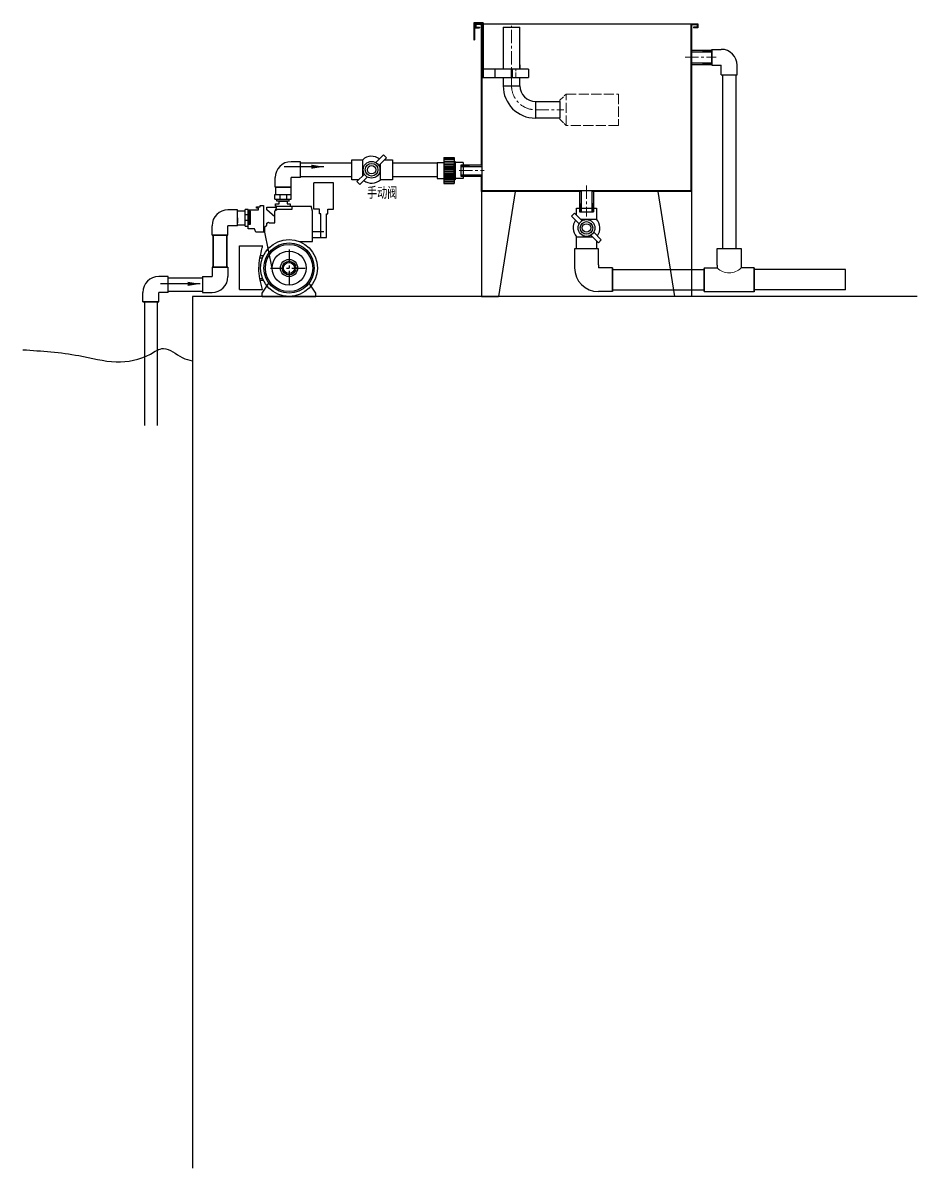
# Model space of a CAD drawing. Header units: millimetres. Extents: x 0 to 10469, y -1705 to 1188.
# Drawn here: x 8338 to 10469, y -1647 to 1082 of the extents above; entities that cross this region are included whole.
import ezdxf

# ---------------------------------------------------------------- set-up
doc = ezdxf.new("R2010")
doc.units = ezdxf.units.MM
doc.linetypes.add('ACAD_ISO02W100', pattern=[15, 12, -3])
doc.linetypes.add('CENTER', pattern=[50.8, 31.75, -6.35, 6.35, -6.35])
for name, color, linetype in [('1轮廓实线层', 7, 'Continuous'), ('3中心线层', 1, 'CENTER'), ('图层1', 5, 'Continuous')]:
    doc.layers.add(name, color=color, linetype=linetype)
for name, color, linetype, lineweight in [('中心线', 1, 'CENTER', 15), ('粗实线', 7, 'Continuous', 30), ('细实线', 3, 'Continuous', 15), ('虚线', 2, 'ACAD_ISO02W100', 15)]:
    doc.layers.add(name, color=color, linetype=linetype, lineweight=lineweight)
doc.styles.get("Standard").update_dxf_attribs({"font": 'isocp.shx', "width": 0.707, "bigfont": 'hztxt.shx'})
doc.styles.add('机械工程图样式', font='simplex.shx', dxfattribs={"width": 0.7, "height": 3.5, "bigfont": 'hztxt.shx'})
doc.dimstyles.new('机械工程图', dxfattribs={"dimtxt": 3.5, "dimasz": 3.5, "dimexe": 3, "dimexo": 0, "dimgap": 1.5, "dimtad": 1, "dimdec": 3, "dimdsep": 46, "dimtxsty": '机械工程图样式', "dimcen": 0, "dimclrd": 256, "dimclre": 256, "dimclrt": 256, "dimadec": 3, "dimazin": 2, "dimtfac": 1, "dimtdec": 3, "dimtmove": 0, "dimatfit": 3, "dimfxl": 1, "dimtolj": 1, "dimtzin": 0, "dimlwd": -1, "dimlwe": -1, "dimarcsym": 0})

# ---------------------------------------------------------------- blocks, each defined once
blk = doc.blocks.new('外牙直接25')
for p, q in [((4.9, 14.1), (0, 14.1)), ((0, -14.1), (0, 14.1)), ((2.4, -14.1), (0.3, 14.1)), ((4.8, -14.1), (2.7, 14.1)), ((4.9, -18), (4.9, 18)), ((4.9, 18), (11.3, 18)), ((4.9, 6), (11.3, 6)), ((11.3, -18), (11.3, 18)), ((28.1, 15.2), (11.3, 15.2)), ((28.1, -15.2), (28.1, 15.2)), ((28.1, 0), (28.1, -10.9)), ((4.9, -14.1), (0, -14.1)), ((4.9, -6), (11.3, -6)), ((11.3, -18), (4.9, -18)), ((28.1, -15.2), (11.3, -15.2))]:
    blk.add_line(p, q)

msp = doc.modelspace()

# ---------------------------------------------------------------- linework, layer by layer
for p, q in [((9979.227, 1019.0877), (9979.227, 981.0877)), ((9979.227, 1019.0877), (10001.727, 1019.0877)), ((9979.227, 1019.0877), (9979.227, 981.0877)), ((9979.227, 981.0877), (9979.227, 1019.0877)), ((9979.227, 981.0877), (9979.227, 1019.0877)), ((9979.227, 1018.0877), (9979.227, 982.0877)), ((9979.227, 1016.0877), (9979.227, 984.0877)), ((9979.227, 981.0877), (10001.727, 981.0877)), ((10001.727, 958.5877), (10001.727, 981.0877)), ((10001.727, 958.5877), (10039.727, 958.5877)), ((10004.727, 958.5877), (10004.727, 544.273)), ((10036.727, 958.5877), (10036.727, 544.273)), ((10039.727, 958.5877), (10039.727, 981.0877)), ((9196.9016, 767.5113), (9178.7748, 749.3845)), ((9196.9016, 767.5113), (9203.9727, 760.4402)), ((8999.2806, 751.3423), (8976.7806, 751.3423)), ((8999.2806, 713.3423), (8999.2806, 751.3423)), ((8999.2806, 748.3423), (9121.6853, 748.3423)), ((9121.6853, 756.1559), (9147.4513, 756.1559)), ((9121.6853, 708.1559), (9121.6853, 756.1559)), ((9147.4513, 718.061), (9147.4513, 756.1559)), ((9203.9727, 760.4402), (9185.8459, 742.3135)), ((9189.7833, 708.1559), (9189.7833, 746.2509)), ((9199.6884, 756.1559), (9218.6173, 756.1559)), ((9218.6173, 756.1559), (9218.6173, 708.1559)), ((9218.6173, 751.1559), (9218.6173, 713.1559)), ((9218.6173, 751.1559), (9218.6173, 713.1559)), ((9218.6173, 748.3423), (9325.2035, 748.3423)), ((9325.2035, 749.1722), (9341.0905, 749.1722)), ((9325.2035, 749.1722), (9325.2035, 711.1722)), ((9341.0905, 761.1722), (9365.0905, 761.1722)), ((9341.0905, 761.1722), (9341.0905, 699.1722)), ((9343.0905, 756.1722), (9343.0905, 758.1722)), ((9343.0905, 758.1722), (9365.0905, 758.1722)), ((9365.0905, 756.1722), (9343.0905, 756.1722)), ((9343.0905, 752.1722), (9365.0905, 752.1722)), ((9343.0905, 750.1722), (9343.0905, 752.1722)), ((9365.0905, 750.1722), (9343.0905, 750.1722)), ((9343.0905, 744.1722), (9343.0905, 746.1722)), ((9343.0905, 746.1722), (9365.0905, 746.1722)), ((9365.0905, 744.1722), (9343.0905, 744.1722)), ((9365.0905, 740.1722), (9343.0905, 740.1722)), ((9343.0905, 740.1722), (9343.0905, 738.1722)), ((9343.0905, 738.1722), (9365.0905, 738.1722)), ((9365.0905, 761.1722), (9365.0905, 699.1722)), ((9387.2035, 749.1722), (9368.0905, 749.1722)), ((9387.2035, 749.1722), (9387.2035, 711.1722)), ((8938.7806, 690.8423), (8938.7806, 713.3423)), ((8976.7806, 690.8423), (8976.7806, 713.3423)), ((8999.2806, 713.3423), (8976.7806, 713.3423)), ((8999.2806, 716.3423), (9121.6853, 716.3423)), ((9151.3887, 721.9984), (9133.262, 703.8717)), ((9158.4598, 714.9273), (9140.333, 696.8006)), ((9218.6173, 716.3423), (9325.2035, 716.3423)), ((9325.2035, 711.1722), (9341.0905, 711.1722)), ((9343.0905, 734.1722), (9343.0905, 732.1722)), ((9365.0905, 734.1722), (9343.0905, 734.1722)), ((9343.0905, 732.1722), (9365.0905, 732.1722)), ((9343.0905, 728.1722), (9365.0905, 728.1722)), ((9343.0905, 726.1722), (9343.0905, 728.1722)), ((9365.0905, 726.1722), (9343.0905, 726.1722)), ((9343.0905, 722.1722), (9343.0905, 720.1722)), ((9365.0905, 722.1722), (9343.0905, 722.1722)), ((9343.0905, 720.1722), (9365.0905, 720.1722)), ((9365.0905, 716.1722), (9343.0905, 716.1722)), ((9343.0905, 716.1722), (9343.0905, 714.1722)), ((9343.0905, 714.1722), (9365.0905, 714.1722)), ((9343.0905, 710.1722), (9343.0905, 708.1722)), ((9365.0905, 710.1722), (9343.0905, 710.1722)), ((9387.2035, 711.1722), (9368.0905, 711.1722)), ((8938.7806, 690.8423), (8976.7806, 690.8423)), ((8938.7806, 690.8423), (8976.7806, 690.8423)), ((8976.7806, 690.8423), (8938.7806, 690.8423)), ((8976.7806, 690.8423), (8938.7806, 690.8423)), ((8939.7806, 690.8423), (8975.7806, 690.8423)), ((8939.7806, 690.8423), (8939.7806, 673.3021)), ((8941.7806, 690.8423), (8973.7806, 690.8423)), ((8975.7806, 690.8423), (8975.7806, 673.3021)), ((9137.5463, 708.1559), (9121.6853, 708.1559)), ((9133.262, 703.8717), (9140.333, 696.8006)), ((9218.6173, 708.1559), (9189.7833, 708.1559)), ((9341.0905, 699.1722), (9365.0905, 699.1722)), ((9343.0905, 708.1722), (9365.0905, 708.1722)), ((9343.0905, 704.1722), (9365.0905, 704.1722)), ((9343.0905, 702.1722), (9343.0905, 704.1722)), ((9365.0905, 702.1722), (9343.0905, 702.1722)), ((8938.3406, 673.3021), (8977.2206, 673.3021)), ((8938.3406, 661.7821), (8938.3406, 673.3021)), ((8938.3406, 661.7821), (8977.2206, 661.7821)), ((8972.9806, 657.4621), (8942.5806, 657.4621)), ((8943.0926, 657.4621), (8943.0926, 661.7821)), ((8949.7283, 673.3021), (8949.7283, 661.7821)), ((8965.8329, 673.3021), (8965.8329, 661.7821)), ((8972.4686, 657.4621), (8972.4686, 661.7821)), ((8977.2206, 661.7821), (8977.2206, 673.3021)), ((8848.8068, 636.7241), (8826.3068, 636.7241)), ((8848.8068, 598.7241), (8848.8068, 636.7241)), ((9652.4428, 628.8051), (9645.3717, 621.7341)), ((9670.5695, 610.6784), (9652.4428, 628.8051)), ((9656.727, 624.5209), (9656.727, 640.3818)), ((9656.727, 640.3818), (9704.727, 640.3818)), ((9704.727, 640.3818), (9704.727, 614.6158)), ((9663.4984, 603.6073), (9645.3717, 621.7341)), ((9666.6321, 614.6158), (9704.727, 614.6158)), ((8788.3068, 576.2241), (8788.3068, 598.7241)), ((8788.3068, 576.2241), (8826.3068, 576.2241)), ((8788.3068, 576.2241), (8826.3068, 576.2241)), ((8826.3068, 576.2241), (8788.3068, 576.2241)), ((8826.3068, 576.2241), (8788.3068, 576.2241)), ((8789.3068, 576.2241), (8825.3068, 576.2241)), ((8791.3068, 500.1996), (8791.3068, 576.2241)), ((8791.3068, 576.2241), (8823.3068, 576.2241)), ((8791.3068, 576.2241), (8791.3068, 500.1996)), ((8823.3068, 500.1996), (8823.3068, 576.2241)), ((8823.3068, 576.2241), (8823.3068, 500.1996)), ((8826.3068, 576.2241), (8826.3068, 598.7241)), ((8848.8068, 598.7241), (8826.3068, 598.7241)), ((9709.0113, 558.0945), (9690.8846, 576.2212)), ((9716.0824, 565.1655), (9697.9556, 583.2923)), ((9656.727, 572.2838), (9694.822, 572.2838)), ((9656.727, 543.4498), (9656.727, 572.2838)), ((9704.727, 562.3787), (9704.727, 543.4498)), ((9716.0824, 565.1655), (9709.0113, 558.0945)), ((9704.727, 543.4498), (9656.727, 543.4498)), ((9699.727, 543.4498), (9661.727, 543.4498)), ((9699.727, 543.4498), (9661.727, 543.4498)), ((9992.227, 504.9768), (9992.227, 544.273)), ((9992.227, 544.273), (10049.227, 544.273)), ((10049.227, 544.273), (10049.227, 504.9768)), ((8826.3068, 500.1996), (8788.3068, 500.1996)), ((8788.3068, 500.1996), (8788.3068, 477.6996)), ((8826.3068, 500.1996), (8788.3068, 500.1996)), ((8788.3068, 500.1996), (8826.3068, 500.1996)), ((8788.3068, 500.1996), (8826.3068, 500.1996)), ((8825.3068, 500.1996), (8789.3068, 500.1996)), ((8823.3068, 500.1996), (8791.3068, 500.1996)), ((8826.3068, 500.1996), (8826.3068, 477.6996)), ((9652.227, 505.5463), (9652.227, 498.6442)), ((9709.227, 505.5463), (9709.227, 498.6442)), ((9742.977, 498.6442), (9709.227, 498.6442)), ((9742.977, 441.6442), (9742.977, 498.6442)), ((9742.977, 441.6442), (9742.977, 498.6442)), ((9742.977, 498.6442), (9742.977, 441.6442)), ((9742.977, 498.6442), (9742.977, 441.6442)), ((9742.977, 443.1442), (9742.977, 497.1442)), ((9742.977, 494.3611), (9961.0496, 494.3611)), ((9742.977, 446.1442), (9742.977, 494.1442)), ((9961.0496, 498.0747), (9992.227, 498.0747)), ((9961.0496, 498.0747), (9961.0496, 440.9494)), ((9961.0496, 498.0747), (9961.0496, 440.9494)), ((9961.0496, 496.4445), (9961.0496, 442.5795)), ((9961.0496, 442.5795), (9961.0496, 496.4445)), ((9961.0496, 496.4445), (9961.0496, 442.5795)), ((9961.0496, 496.4445), (9961.0496, 442.5795)), ((9992.227, 504.9768), (9992.227, 498.0747)), ((10049.227, 504.9768), (10049.227, 498.0747)), ((10080.3334, 498.0747), (10049.227, 498.0747)), ((10080.3334, 441.0747), (10080.3334, 498.0747)), ((10080.3334, 498.0747), (10080.3334, 441.0747)), ((10080.3334, 498.0747), (10080.3334, 441.0747)), ((10298.406, 494.3611), (10080.3334, 494.3611)), ((8684.0069, 477.6996), (8661.5069, 477.6996)), ((8684.0069, 439.886), (8684.0069, 477.886)), ((8684.0069, 439.6996), (8684.0069, 477.6996)), ((8684.0069, 474.6996), (8765.8068, 474.6996)), ((8765.8068, 477.6996), (8788.3068, 477.6996)), ((8765.8068, 477.6996), (8765.8068, 439.6996)), ((8765.8068, 477.5133), (8765.8068, 439.5133)), ((8623.5069, 417.1996), (8623.5069, 439.6996)), ((8661.5069, 417.1996), (8661.5069, 439.6996)), ((8684.0069, 439.6996), (8661.5069, 439.6996)), ((8684.0069, 442.6996), (8765.8068, 442.6996)), ((8765.8068, 439.6996), (8788.3068, 439.6996)), ((9742.977, 441.6442), (9709.227, 441.6442)), ((9742.977, 446.3611), (9961.0496, 446.3611)), ((10080.3334, 440.9809), (9961.0496, 441.0747)), ((10298.406, 446.3611), (10080.3334, 446.3611)), ((8623.5069, 417.1996), (8661.5069, 417.1996)), ((8623.5069, 417.1996), (8661.5069, 417.1996)), ((8661.5069, 417.1996), (8623.5069, 417.1996)), ((8661.5069, 417.1996), (8623.5069, 417.1996)), ((8624.5069, 417.1996), (8660.5069, 417.1996)), ((8626.5069, 417.1996), (8658.5069, 417.1996))]:
    msp.add_line(p, q)
msp.add_lwpolyline([(9365.0905, 749.1722), (9365.0905, 752.1722), (9368.0905, 752.1722), (9368.0905, 708.1722), (9365.0905, 708.1722), (9365.0905, 746.1722)])
for centre, radius in [((9168.6173, 732.1559), 20), ((9168.6173, 732.1559), 15), ((9168.6173, 732.1559), 10), ((9680.727, 593.4498), 20), ((9680.727, 593.4498), 15), ((9680.727, 593.4498), 10)]:
    msp.add_circle(centre, radius)
for centre, radius, start, end in [((10001.727, 981.0877), 38, 0, 90), ((9168.6173, 732.1559), 32, 53.9892993, 131.4096221), ((8976.7806, 713.3423), 38, 90, 180), ((9168.6173, 732.1559), 32, 233.9892993, 311.4096221), ((8826.3068, 598.7241), 38, 90, 180), ((9680.727, 593.4498), 32, 143.9892993, 221.4096221), ((9680.727, 593.4498), 32, 323.9892993, 41.4096221), ((9709.227, 498.6442), 57, 180, 270), ((8661.5069, 439.6996), 38, 90, 180), ((8788.3068, 477.6996), 38, 270, 0)]:
    msp.add_arc(centre, radius, start, end)
at = {"lineweight": 9}
msp.add_arc((10020.727, 526.273), 40.0924, 224.6951908, 315.3048092, dxfattribs=at)
at = {"layer": '1轮廓实线层'}
for p, q in [((9077.6312, 701.2776), (9031.1015, 701.2776)), ((9031.1015, 638.0348), (9031.1015, 701.2776)), ((9077.6312, 638.0348), (9077.6312, 701.2776)), ((8947.9703, 650.5416), (8947.9703, 657.4621)), ((8947.9703, 657.4621), (8967.5909, 657.4621)), ((8967.5909, 657.4621), (8967.5909, 650.5416)), ((8874.3268, 591.5908), (8874.3268, 636.9368)), ((8874.3268, 636.9368), (8899.3788, 636.9368)), ((8894.1223, 640.6358), (8894.1223, 643.5561)), ((8894.1223, 643.5561), (8902.6885, 643.5561)), ((8899.3788, 640.6358), (8894.1223, 640.6358)), ((8899.3788, 636.9368), (8899.3788, 640.6358)), ((8902.6885, 643.5561), (8902.6885, 647.2551)), ((8902.6885, 647.2551), (8911.2789, 647.2551)), ((8911.2789, 647.2551), (8911.2789, 583.0247)), ((8918.8384, 636.8784), (8918.8384, 643.1083)), ((8918.8384, 643.1083), (8942.0537, 643.1083)), ((8937.8047, 619.549), (8918.8384, 636.8784)), ((8937.8047, 633.7245), (8942.0537, 641.3854)), ((8943.7682, 637.2179), (8937.8047, 633.7245)), ((8937.8047, 605.3735), (8937.8047, 633.7245)), ((8939.5289, 645.4007), (8939.5289, 650.5416)), ((8939.5289, 650.5416), (8947.9703, 650.5416)), ((8942.0537, 645.4007), (8939.5289, 645.4007)), ((8942.0537, 641.3854), (8942.0537, 645.4007)), ((8942.0537, 645.4007), (8974.1311, 645.4007)), ((8978.6271, 637.2179), (8943.7682, 637.2179)), ((8967.5909, 650.5416), (8974.1311, 650.5416)), ((8974.1311, 650.5416), (8974.1311, 645.4007)), ((8974.1311, 645.4007), (8978.6271, 645.4007)), ((8978.6271, 645.4007), (8978.6271, 637.2179)), ((8978.6271, 645.4007), (9024.5292, 645.4007)), ((9027.9648, 633.3412), (9024.5292, 645.4007)), ((9027.9648, 561.0403), (9027.9648, 633.3412)), ((9044.1922, 638.0348), (9031.1015, 638.0348)), ((9044.1922, 627.0412), (9044.1922, 638.0348)), ((9064.5404, 627.0412), (9064.5404, 638.0348)), ((9064.5404, 638.0348), (9077.6312, 638.0348)), ((8918.9446, 604.8868), (8923.0817, 607.1987)), ((8918.9446, 599.898), (8918.9446, 604.8868)), ((8923.0817, 607.1987), (8924.9069, 605.3735)), ((8924.9069, 605.3735), (8937.8047, 605.3735)), ((9047.9454, 627.0412), (9044.1922, 627.0412)), ((9047.9454, 570.6264), (9047.9454, 627.0412)), ((9060.7873, 570.6264), (9060.7873, 627.0412)), ((9060.7873, 627.0412), (9064.5404, 627.0412)), ((8889.9016, 591.5908), (8874.3268, 591.5908)), ((8893.0165, 583.0247), (8889.9016, 591.5908)), ((8914.4318, 583.0247), (8893.0165, 583.0247)), ((8914.4318, 595.761), (8918.9446, 599.898)), ((8914.4318, 583.0247), (8914.4318, 595.761)), ((8931.2731, 497.9483), (8914.4318, 583.0247)), ((9027.9648, 585.2746), (9054.5513, 585.2746)), ((8853.7294, 446.5125), (8853.7294, 550.4742)), ((8853.7294, 550.4742), (8909.4092, 550.4742)), ((8996.8143, 561.0403), (9027.9648, 561.0403)), ((9027.9648, 570.6264), (9060.7873, 570.6264)), ((8902.6459, 522.2458), (8908.4637, 522.2458)), ((8903.6674, 527.478), (8910.7265, 527.478)), ((9709.227, 543.4498), (9652.227, 543.4498)), ((9652.227, 543.4498), (9652.227, 505.5463)), ((9709.227, 505.5463), (9709.227, 543.4498)), ((10298.406, 446.3611), (10298.406, 494.3611)), ((8902.318, 473.3781), (8908.5689, 473.3781)), ((8903.181, 468.7391), (8910.5726, 468.7391)), ((8853.7294, 446.5125), (8908.3323, 446.5125)), ((8908.0464, 437.6739), (8924.0106, 462.2041)), ((8908.0464, 430.4705), (8908.0464, 437.6739)), ((9035.7597, 437.6739), (9019.7955, 462.2041)), ((9035.7597, 430.4705), (9035.7597, 437.6739)), ((8627.4564, 417.1996), (8627.4564, 122.8864)), ((8657.5574, 417.1996), (8657.5574, 122.8864)), ((10468.7035, 430.0877), (8741.8899, 430.0877)), ((8741.8899, 430.0877), (8741.8899, -1646.9758)), ((8908.0464, 430.4705), (9035.7597, 430.4705))]:
    msp.add_line(p, q, dxfattribs=at)
for radius in [67.8606, 59.823, 56.3266, 40.5521, 20.4967, 16.4128, 13.2523]:
    msp.add_circle((8971.8252, 497.9483), radius, dxfattribs=at)
for points, knots in [([(8908.3323, 446.5125), (8904.0149, 463.6558), (8896.0958, 496.7423), (8904.0291, 529.8491), (8907.8518, 545.8018), (8907.8518, 545.8018), (8908.5982, 548.9168), (8908.9714, 550.4742)], [2.762901022, 2.762901022, 2.762901022, 2.762901022, 54.89671577, 103.379741774, 103.379741774, 103.379741774, 108.184452706, 108.184452706, 108.184452706, 108.184452706]), ([(8337.5395, 303.1353), (8382.2141, 300.3613), (8456.7439, 295.7334), (8557.5153, 267.7428), (8626.1996, 281.0321), (8677.5691, 316.5038), (8709.1659, 284.9154), (8733.5389, 278.3077), (8741.8899, 276.887)], [0, 0, 0, 0, 134.339389922, 224.116195571, 307.783812458, 341.545618041, 391.575451774, 417.017666232, 417.017666232, 417.017666232, 417.017666232])]:
    msp.add_open_spline(points, degree=3, knots=knots, dxfattribs=at)
at = {"layer": '3中心线层'}
for p, q in [((8971.8252, 542.3624), (8971.8252, 453.5341)), ((8927.4111, 497.9483), (9016.2393, 497.9483))]:
    msp.add_line(p, q, dxfattribs=at)
at = {"layer": '中心线'}
for p, q in [((9502.227, 932.0877), (9502.227, 1075.0877)), ((9915.9021, 1000.0877), (9989.9021, 1000.0877)), ((9559.227, 875.0877), (9626.4513, 875.0877)), ((9377.227, 730.0877), (9437.227, 730.0877)), ((9680.727, 694.9126), (9680.727, 620.9126))]:
    msp.add_line(p, q, dxfattribs=at)
msp.add_arc((9559.227, 932.0877), 57, 180, 270, dxfattribs=at)
at = {"layer": '粗实线'}
for p, q in [((9434.227, 1082.0877), (9412.227, 1082.0877)), ((9412.227, 1082.0877), (9412.227, 1042.0877)), ((9414.227, 1080.0877), (9414.227, 1042.0877)), ((9414.227, 1080.0877), (9432.227, 1080.0877)), ((9415.727, 1080.0877), (9415.727, 1070.0877)), ((9415.727, 1080.0877), (9945.727, 1080.0877)), ((9415.727, 1070.0877), (9425.727, 1070.0877)), ((9417.227, 1078.5877), (9417.227, 1071.5877)), ((9430.727, 1078.5877), (9417.227, 1078.5877)), ((9417.227, 1071.5877), (9425.727, 1071.5877)), ((9425.727, 1071.5877), (9425.727, 1070.0877)), ((9430.727, 744.0877), (9430.727, 1078.5877)), ((9432.227, 681.5877), (9432.227, 1080.0877)), ((9432.227, 1080.0877), (9432.227, 952.0877)), ((9434.227, 1082.0877), (9434.227, 952.0877)), ((9482.227, 1072.0877), (9482.227, 972.0877)), ((9482.227, 1072.0877), (9522.227, 1072.0877)), ((9522.227, 972.0877), (9522.227, 1072.0877)), ((9929.227, 1080.0877), (9929.227, 681.5877)), ((9929.227, 1080.0877), (9929.227, 731.5877)), ((9930.727, 1078.5877), (9930.727, 680.0877)), ((9930.727, 1078.5877), (9944.227, 1078.5877)), ((9944.227, 1071.5877), (9935.727, 1071.5877)), ((9935.727, 1071.5877), (9935.727, 1070.0877)), ((9945.727, 1070.0877), (9935.727, 1070.0877)), ((9944.227, 1078.5877), (9944.227, 1071.5877)), ((9945.727, 1080.0877), (9945.727, 1070.0877)), ((9412.227, 1042.0877), (9414.227, 1042.0877)), ((9929.227, 1017.0877), (9979.227, 1017.0877)), ((9929.227, 1013.0877), (9979.227, 1013.0877)), ((9959.227, 1015.0877), (9959.227, 1017.0877)), ((9979.227, 983.0877), (9979.227, 1017.0877)), ((9929.227, 987.0877), (9979.227, 987.0877)), ((9929.227, 983.0877), (9979.227, 983.0877)), ((9959.227, 983.0877), (9959.227, 985.0877)), ((9501.227, 972.0877), (9434.227, 972.0877)), ((9462.227, 972.0877), (9462.227, 952.0877)), ((9482.227, 982.0877), (9482.227, 972.0877)), ((9501.227, 972.0877), (9501.227, 952.0877)), ((9542.227, 972.0877), (9503.227, 972.0877)), ((9503.227, 972.0877), (9503.227, 952.0877)), ((9522.227, 982.0877), (9522.227, 972.0877)), ((9542.227, 972.0877), (9542.227, 952.0877)), ((9432.227, 952.0877), (9501.227, 952.0877)), ((9482.227, 952.0877), (9482.227, 932.0877)), ((9482.227, 932.0877), (9522.227, 932.0877)), ((9503.227, 952.0877), (9542.227, 952.0877)), ((9522.227, 932.0877), (9522.227, 952.0877)), ((9559.227, 895.0877), (9559.227, 855.0877)), ((9559.227, 895.0877), (9616.727, 895.0877)), ((9616.727, 895.0877), (9617.227, 894.5877)), ((9617.227, 894.5877), (9617.227, 855.5877)), ((9616.727, 855.0877), (9559.227, 855.0877)), ((9617.227, 855.5877), (9616.727, 855.0877)), ((9382.227, 744.0877), (9432.227, 744.0877)), ((9382.227, 716.0877), (9382.227, 744.0877)), ((9382.227, 740.0877), (9432.227, 740.0877)), ((9402.227, 742.5877), (9402.227, 744.0877)), ((9382.227, 720.0877), (9432.227, 720.0877)), ((9432.227, 716.0877), (9382.227, 716.0877)), ((9402.227, 716.0877), (9402.227, 717.5877)), ((9430.727, 680.0877), (9430.727, 716.0877)), ((9666.727, 680.0877), (9430.727, 680.0877)), ((9430.727, 680.0877), (9430.727, 430.0877)), ((9929.227, 681.5877), (9432.227, 681.5877)), ((9510.727, 680.0877), (9470.727, 430.0877)), ((9663.727, 681.5877), (9663.727, 631.5877)), ((9667.727, 681.5877), (9667.727, 631.5877)), ((9693.727, 681.5877), (9693.727, 631.5877)), ((9930.727, 680.0877), (9694.727, 680.0877)), ((9697.727, 681.5877), (9697.727, 631.5877)), ((9850.727, 680.0877), (9890.727, 430.0877)), ((9930.727, 680.0877), (9930.727, 430.0877)), ((9663.727, 651.5877), (9665.727, 651.5877)), ((9663.727, 631.5877), (9697.727, 631.5877)), ((9695.727, 651.5877), (9697.727, 651.5877)), ((9430.727, 430.0877), (9470.727, 430.0877)), ((9930.727, 430.0877), (9890.727, 430.0877))]:
    msp.add_line(p, q, dxfattribs=at)
for radius in [77, 37]:
    msp.add_arc((9559.227, 932.0877), radius, 180, 270, dxfattribs=at)
at = {"layer": '细实线'}
for p, q in [((9959.227, 1015.0877), (9979.227, 1015.0877)), ((9959.227, 985.0877), (9979.227, 985.0877)), ((9382.227, 742.5877), (9402.227, 742.5877)), ((9402.227, 717.5877), (9382.227, 717.5877)), ((9665.727, 651.5877), (9665.727, 631.5877)), ((9695.727, 651.5877), (9695.727, 631.5877))]:
    msp.add_line(p, q, dxfattribs=at)
at = {"layer": '虚线'}
for p, q in [((9512.227, 952.0877), (9512.227, 972.0877)), ((9617.227, 897.5877), (9632.227, 912.5877)), ((9617.227, 852.5877), (9632.227, 837.5877))]:
    msp.add_line(p, q, dxfattribs=at)
at = {"layer": '虚线', "ltscale": 2}
for p, q in [((9632.227, 912.5877), (9757.227, 912.5877)), ((9632.227, 837.5877), (9632.227, 912.5877)), ((9757.227, 912.5877), (9757.227, 837.5877)), ((9617.227, 852.5877), (9617.227, 897.5877)), ((9757.227, 837.5877), (9632.227, 837.5877))]:
    msp.add_line(p, q, dxfattribs=at)

# ---------------------------------------------------------------- block references
at = {"xscale": -1.1, "yscale": 1.1, "zscale": 1.1}
msp.add_blockref('外牙直接25', (8879.7301, 617.7241), dxfattribs=at)

# ---------------------------------------------------------------- texts
at = {"insert": (9230.0075, 690.498), "char_height": 25, "width": 138.229844, "attachment_point": 3}
msp.add_mtext('{\\fSimSun|b0|i0|c134|p2;手动阀}', dxfattribs=at)

# ---------------------------------------------------------------- leaders
at = {"layer": '图层1'}
for points in [[(9054.9091, 739.3507), (8959.9153, 739.3507)], [(8760.1176, 460.2082), (8665.1238, 460.2082)]]:
    msp.add_leader(points, dimstyle='机械工程图', override={"dimasz": 30, "dimgap": 3, "dimtad": 0}, dxfattribs=at)

doc.saveas('drawing.dxf')
